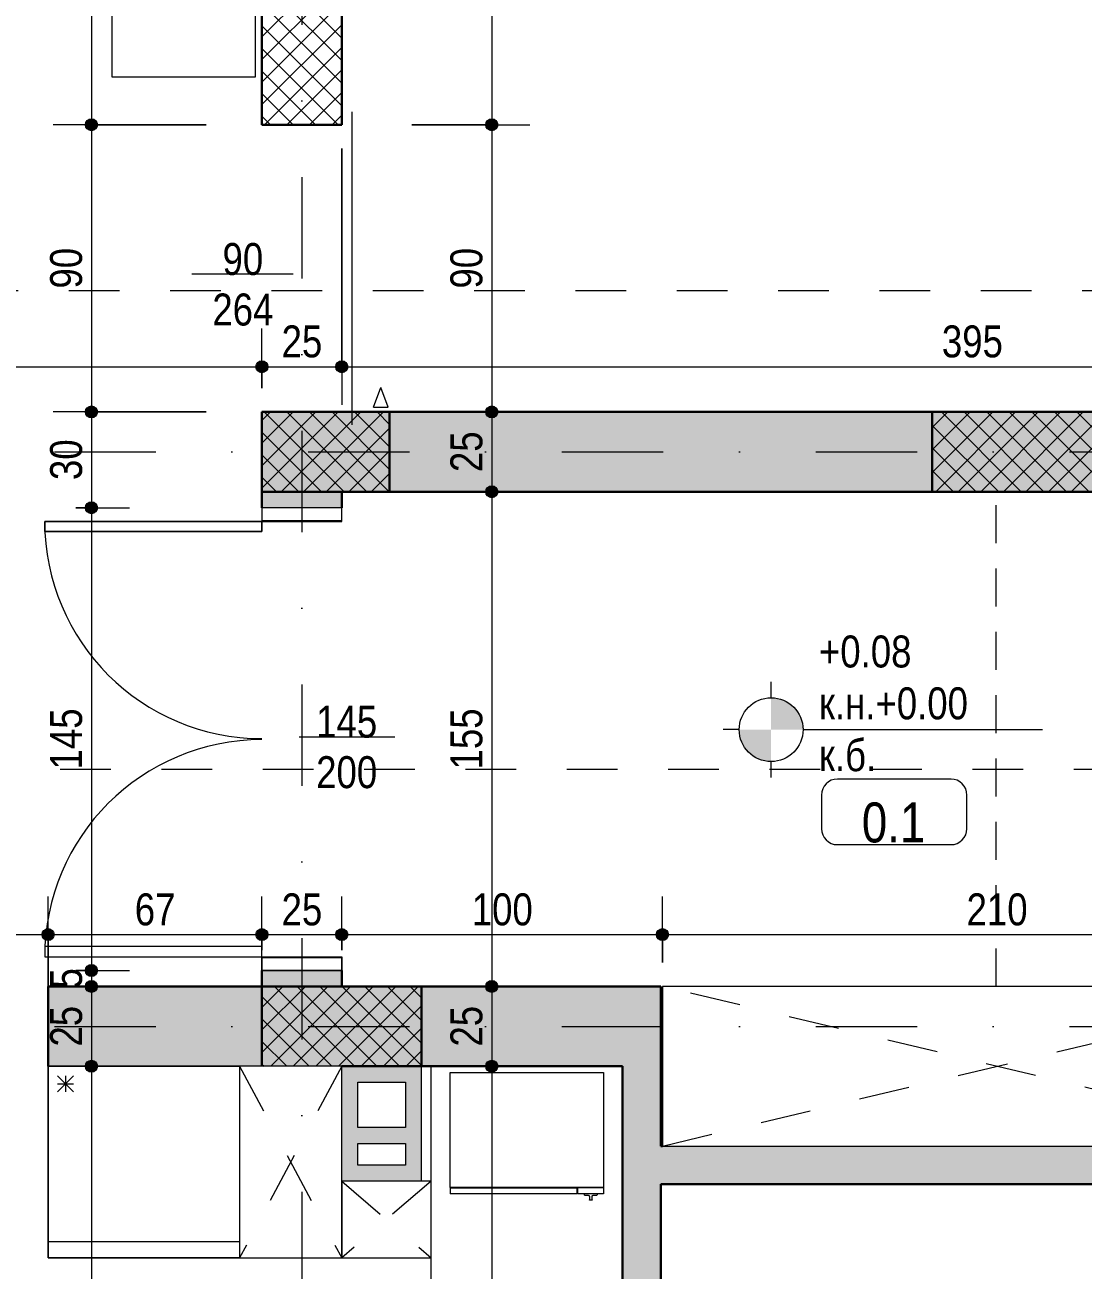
# Model space of a CAD drawing. Header units: centimetres. Extents: x -78 to 2022, y -1469 to 375.
# Drawn here: x 1264.9 to 1596.4, y -990.5 to -600.3 of the extents above; entities that cross this region are included whole.
import ezdxf

# ---------------------------------------------------------------- set-up
doc = ezdxf.new("R2010")
doc.units = ezdxf.units.CM
for name, pattern in [('Dash', [31.75, 15.875, -15.875]), ('Dash dot', [79.375, 31.75, -23.8125, 0, -23.8125]), ('Overhead', [19.84375, 11.90625, -7.9375])]:
    doc.linetypes.add(name, pattern=pattern)
for name, color, linetype, lineweight in [('A-ANNO-DIMS', 7, 'Continuous', 9), ('A-ANNO-DIMS-50', 7, 'Continuous', 9), ('A-ANNO-NOTE', 7, 'Continuous', 9), ('A-AREA-IDEN', 7, 'Continuous', 9), ('A-DOOR', 7, 'Continuous', 9), ('A-DOOR-FRAM', 7, 'Continuous', 15), ('A-DOOR-IDEN', 7, 'Continuous', 9), ('A-DOOR-OPNG', 7, 'Continuous', 15), ('A-FLOR-OVHD', 7, 'Overhead', 9), ('A-GENM', 7, 'Continuous', 9), ('A-WALL', 7, 'Continuous', 9), ('A-WALL-PATT', 7, 'Continuous', 9), ('E-ELEC-EQPM', 7, 'Continuous', 9), ('G-ANNO-DIMS', 7, 'Continuous', 9), ('G-ANNO-SYMB', 7, 'Continuous', 9), ('I-FURN', 7, 'Continuous', 9), ('I-FURN-HDLN', 7, 'Dash', 9), ('Q-SPCQ', 7, 'Continuous', 9), ('S-COLS', 7, 'Continuous', 9), ('S-GRID', 7, 'Continuous', 9)]:
    doc.layers.add(name, color=color, linetype=linetype, lineweight=lineweight)
doc.styles.add('Arial Narrow', font='ARIALN.TTF', dxfattribs={"height": 12.5})
doc.styles.add('Arial Narrow_1', font='ARIALN.TTF', dxfattribs={"height": 10})
doc.styles.add('Arial Narrow_3', font='ARIALN.TTF', dxfattribs={"height": 10})
doc.dimstyles.new('TEC_DIM', dxfattribs={"dimscale": 30.48, "dimtxt": 10.23431, "dimasz": 0.492126, "dimexe": 0.393701, "dimexo": 0.246063, "dimgap": 0, "dimtad": 1, "dimdec": 0, "dimzin": 0, "dimdsep": 46, "dimtxsty": 'Arial Narrow_3', "dimblk1": 'DOTSMALL', "dimblk2": 'DOTSMALL', "dimsah": 1, "dimcen": 0.09, "dimazin": 0, "dimtfac": 1, "dimtdec": 4, "dimtix": 1, "dimtmove": 0, "dimatfit": 3, "dimfxl": 1, "dimtvp": 1, "dimtolj": 1, "dimtzin": 0, "dimarcsym": 2})
doc.dimstyles.new('TEC_DIM_3', dxfattribs={"dimscale": 30.48, "dimtxt": 10.23431, "dimasz": 0.492126, "dimexe": 0.393701, "dimexo": 0.246063, "dimgap": 0, "dimtad": 1, "dimdec": 0, "dimzin": 0, "dimdsep": 46, "dimtxsty": 'Arial Narrow_3', "dimblk1": 'DOTSMALL', "dimblk2": 'DOTSMALL', "dimsah": 1, "dimcen": 0.09, "dimazin": 0, "dimtfac": 1, "dimtdec": 4, "dimtix": 1, "dimtmove": 0, "dimatfit": 3, "dimfxl": 1, "dimtvp": 1, "dimtolj": 1, "dimtzin": 0, "dimarcsym": 2})
pattern_1 = [(45, (-1006328.728, 860384.997), (-3.535533906, 3.535533906), []), (135, (-1006328.728, 860384.997), (-3.535533906, -3.535533906), [])]

# ---------------------------------------------------------------- blocks, each defined once
blk = doc.blocks.new('ГАРДЕРОБ - Гардероб-1872482-НИВО 0')
at = {"layer": 'I-FURN'}
for p, q in [((16, 60), (-16, 60)), ((-16, 60), (-16, 0)), ((16, 0), (16, 60)), ((-16, 0), (16, 0))]:
    blk.add_line(p, q, dxfattribs=at)
at = {"layer": 'I-FURN-HDLN'}
for p, q in [((16, 60), (-16, 0)), ((-16, 60), (16, 0))]:
    blk.add_line(p, q, dxfattribs=at)
blk = doc.blocks.new('TEC-DOOR-DBL - 145x200-2360308-НИВО 0')
at = {"layer": 'A-DOOR', "lineweight": 15}
for p, q in [((-65, 80.55), (-68.21, 80.55)), ((-65, 80.55), (-68.2, 80.55)), ((-68.2, 80.55), (-68.2, 12.5)), ((-68.2, 80.55), (-68.2, 12.5)), ((-65, 12.5), (-65, 80.55)), ((-65, 12.5), (-65, 80.55)), ((68.2, 80.55), (65, 80.55)), ((65, 80.55), (65, 12.5)), ((65, 12.5), (65, 80.55)), ((65, 80.55), (68.2, 80.55)), ((68.2, 12.5), (68.2, 80.55)), ((68.2, 80.55), (68.2, 12.5)), ((-68.2, 12.5), (-65, 12.5)), ((-68.2, 12.5), (-65, 12.5)), ((65, 12.5), (68.2, 12.5)), ((68.2, 12.5), (65, 12.5))]:
    blk.add_line(p, q, dxfattribs=at)
at = {"layer": 'A-DOOR'}
for centre, start, end in [((-68.21, 12.5), 360, 90), ((68.2, 12.5), 90, 180)]:
    blk.add_arc(centre, 68.05, start, end, dxfattribs=at)
at = {"layer": 'A-DOOR-FRAM'}
for p, q in [((-68.5, 12.5), (-72.5, 12.5)), ((-72.5, 12.5), (-72.5, -12.5)), ((-72.5, -12.5), (-72.5, 12.5)), ((-72.5, 12.5), (-68.2, 12.5)), ((-68.5, -12.5), (-68.5, 12.5)), ((-68.2, 12.5), (-68.2, -12.5)), ((68.2, 12.5), (68.2, -12.5)), ((72.5, 12.5), (68.2, 12.5)), ((72.5, 12.5), (68.5, 12.5)), ((68.5, 12.5), (68.5, -12.5)), ((72.5, -12.5), (72.5, 12.5)), ((72.5, -12.5), (72.5, 12.5)), ((-72.5, -12.5), (-68.5, -12.5)), ((-68.2, -12.5), (-72.5, -12.5)), ((68.2, -12.5), (72.5, -12.5)), ((68.5, -12.5), (72.5, -12.5))]:
    blk.add_line(p, q, dxfattribs=at)
blk = doc.blocks.new('ПЛОТ - КУХНЕНСКИ-1839111-НИВО 0')
at = {"layer": 'I-FURN'}
for p, q in [((97.5, 60), (97.5, 0)), ((-61.5, 0), (-97.5, 0)), ((97.5, 0), (-37.5, 0))]:
    blk.add_line(p, q, dxfattribs=at)
blk = doc.blocks.new('TU SF 1 - Schiebetüre Aufgesetzt - ML - 885 x 2135-2435080-НИВО 0')
at = {"layer": 'A-DOOR-OPNG'}
for p, q in [((-49, -15.76), (49, -15.76)), ((-43.5, -22.51), (-37.32, -24.76)), ((-43.5, -22.51), (-43.5, -27.01)), ((-43.5, -27.01), (-37.32, -24.76))]:
    blk.add_line(p, q, dxfattribs=at)
blk = doc.blocks.new('TEC_CHIMNEY-2P - TEC_CHIMNEY-2P-2377915-НИВО 0')
at = {"layer": 'A-GENM', "true_color": 0x808080}
h = blk.add_hatch(color=8, dxfattribs=at)
h.paths.add_polyline_path([(23.66, 36), (0, 36), (0, 0), (25, 0), (25, 36)])
h.paths.add_polyline_path([(5, 31), (20, 31), (20, 24.23), (5, 24.23)])
h.paths.add_polyline_path([(5, 19.23), (20, 19.23), (20, 5), (5, 5)])
at = {"layer": 'A-GENM'}
for p, q in [((0, 36), (0, 0)), ((5, 24.23), (5, 31)), ((5, 31), (20, 31)), ((20, 31), (20, 24.23)), ((20, 24.23), (5, 24.23)), ((5, 19.23), (20, 19.23)), ((5, 5), (5, 19.23)), ((20, 19.23), (20, 5)), ((20, 5), (5, 5)), ((0, 0), (25, 0))]:
    blk.add_line(p, q, dxfattribs=at)
blk = doc.blocks.new('M_Refrigerator1 - 600mm LH-1819147-НИВО 0')
at = {"layer": 'Q-SPCQ'}
for p, q in [((30, -10), (-30, -10)), ((-30, -10), (-30, -70)), ((-30, -70), (-30, -10)), ((-30, -10), (30, -10)), ((-27.07, -17.97), (-22.07, -12.97)), ((-27.07, -12.97), (-22.07, -17.97)), ((-27.07, -15.47), (-22.07, -15.47)), ((-24.57, -12.97), (-24.57, -17.97)), ((-30, -64.92), (30, -64.92)), ((-30, -70), (30, -70)), ((30, -70), (-30, -70))]:
    blk.add_line(p, q, dxfattribs=at)
blk = doc.blocks.new('ГАРДЕРОБ - Гардероб-1872422-НИВО 0')
at = {"layer": 'I-FURN'}
for p, q in [((14, 24), (-14, 24)), ((-14, 24), (-14, 0)), ((14, 0), (14, 24)), ((-14, 0), (14, 0))]:
    blk.add_line(p, q, dxfattribs=at)
at = {"layer": 'I-FURN-HDLN'}
for p, q in [((14, 24), (-14, 0)), ((-14, 24), (14, 0))]:
    blk.add_line(p, q, dxfattribs=at)
blk = doc.blocks.new('ГАРДЕРОБ - Гардероб 2-2308772-НИВО 0')
at = {"layer": 'I-FURN'}
for p, q in [((104.77, 50), (-104.77, 50)), ((-104.77, 50), (-104.77, 0)), ((104.77, 0), (104.77, 50)), ((-104.77, 0), (104.77, 0))]:
    blk.add_line(p, q, dxfattribs=at)
at = {"layer": 'I-FURN-HDLN'}
for p, q in [((104.77, 50), (-104.77, 0)), ((-104.77, 50), (104.77, 0))]:
    blk.add_line(p, q, dxfattribs=at)
blk = doc.blocks.new('ШКАФ - ШКАФ-2262984-НИВО 0')
at = {"layer": 'I-FURN'}
for p, q in [((125, 0), (-125, 0)), ((-125, 0), (-125, -45)), ((125, -45), (125, 0)), ((-125, -45), (125, -45))]:
    blk.add_line(p, q, dxfattribs=at)
blk = doc.blocks.new('Mikrowelle 01 - 480 x 380 x 280-2333042-НИВО 0')
at = {"layer": 'E-ELEC-EQPM'}
for p, q in [((-24, 0), (24, 0)), ((-24, -36), (-24, 0)), ((24, 0), (24, -36)), ((24, -36), (-24, -36)), ((-24, -36.1), (15.7, -36.1)), ((-24, -36.1), (-24, -38)), ((15.7, -38), (-24, -38)), ((15.7, -38), (15.7, -36.1)), ((16, -36), (24, -36)), ((16, -38), (16, -36)), ((24, -38), (16, -38)), ((18.09, -38.4), (18.04, -38.4)), ((18.04, -38.4), (19.1, -38.4)), ((20.9, -38.4), (21.96, -38.4)), ((21.96, -38.4), (21.91, -38.4)), ((24, -36), (24, -38))]:
    blk.add_line(p, q, dxfattribs=at)
at = {"layer": 'E-ELEC-EQPM', "flags": 128}
for points in [[(18.04, -38.4), (18.03, -38.32), (18.01, -38.24), (18.01, -38.16), (18, -38.08), (18, -38)], [(22, -38), (22, -38.08), (21.99, -38.16), (21.99, -38.24), (21.97, -38.32), (21.96, -38.4), (21.96, -38.4)], [(20, -40), (19.92, -40), (19.84, -39.99), (19.76, -39.99), (19.68, -39.97), (19.6, -39.96), (19.6, -39.96)], [(20.4, -39.96), (20.32, -39.97), (20.24, -39.99), (20.16, -39.99), (20.08, -40), (20, -40), (20, -40)]]:
    blk.add_lwpolyline(points, dxfattribs=at)
at = {"layer": 'E-ELEC-EQPM'}
for points in [[(19.1, -38.4), (19.15, -38.4), (19.22, -38.41), (19.3, -38.44), (19.35, -38.47), (19.42, -38.51), (19.5, -38.59), (19.56, -38.69), (19.59, -38.79), (19.6, -38.87), (19.6, -38.9)], [(20.4, -38.9), (20.4, -38.85), (20.41, -38.78), (20.44, -38.7), (20.47, -38.65), (20.51, -38.58), (20.59, -38.5), (20.69, -38.44), (20.79, -38.41), (20.87, -38.4), (20.9, -38.4)]]:
    blk.add_open_spline(points, degree=3, knots=[-1, -1, -1, -1, -0.785714, -0.732143, -0.678571, -0.571429, -0.428571, -0.285714, -0.142857, 0, 0, 0, 0], dxfattribs=at)
for points in [[(19.6, -38.9), (19.6, -39.06), (19.6, -39.35), (19.6, -39.69), (19.6, -39.91), (19.6, -39.96), (19.6, -39.96)], [(20.4, -39.96), (20.4, -39.96), (20.4, -39.91), (20.4, -39.69), (20.4, -39.35), (20.4, -39.06), (20.4, -38.9)], [(19.6, -39.96), (19.6, -39.96), (19.6, -39.94), (19.6, -39.89)], [(20.4, -39.89), (20.4, -39.94), (20.4, -39.96), (20.4, -39.96)]]:
    blk.add_open_spline(points, degree=3, dxfattribs=at)
blk = doc.blocks.new('TEC_ROOM_TAG - TEC_ROOM_TAG-32046-НИВО 0')
at = {"layer": 'A-AREA-IDEN'}
for p, q in [((0.3718, 0.1968), (-0.3391, 0.1968)), ((-0.4391, 0.0968), (-0.4391, -0.1143)), ((0.4718, -0.1143), (0.4718, 0.0968)), ((-0.3391, -0.2143), (0.3718, -0.2143))]:
    blk.add_line(p, q, dxfattribs=at)
for centre, start, end in [((-0.3391, 0.0968), 90, 180), ((0.3718, 0.0968), 360, 90), ((-0.3391, -0.1143), 180, 270), ((0.3718, -0.1143), 270, 360)]:
    blk.add_arc(centre, 0.1, start, end, dxfattribs=at)
blk = doc.blocks.new('TEC_DOOR_TAG - TEC_DOOR_TAG-22318-НИВО 0')
at = {"layer": 'A-DOOR-IDEN'}
blk.add_line((-0.0145, -0.0167), (-0.0145, 0.5833), dxfattribs=at)
blk = doc.blocks.new('Family1 - Family1-2435591-НИВО 0')
at = {"layer": 'A-ANNO-NOTE'}
blk.add_line((-0.3054, 0), (0.3294, 0), dxfattribs=at)
blk = doc.blocks.new('Spot Elevations - PLAN - PROJECT-149572-НИВО 0')
at = {"layer": 'A-ANNO-NOTE'}
h = blk.add_hatch(color=256, dxfattribs=at)
edge = h.paths.add_edge_path()
edge.add_line((0, 0), (0, 0.2))
edge.add_arc((0, 0), 0.2, 0, 90, ccw=False)
edge.add_line((0.2, 0), (0, 0))
h = blk.add_hatch(color=256, dxfattribs=at)
edge = h.paths.add_edge_path()
edge.add_line((0, 0), (0, -0.2))
edge.add_arc((0, 0), 0.2, 180, 270, ccw=False)
edge.add_line((-0.2, 0), (0, 0))
for p, q in [((0, 0.2), (0, 0.3)), ((-0.2, 0), (-0.3, 0)), ((0.2, 0), (1.7, 0)), ((0, -0.3), (0, -0.2))]:
    blk.add_line(p, q, dxfattribs=at)
blk.add_circle((0, 0), 0.2, dxfattribs=at)
blk = doc.blocks.new('DIMBLOCK34-НИВО 0')
at = {"layer": 'A-ANNO-DIMS-50'}
h = blk.add_hatch(color=256, dxfattribs=at)
edge = h.paths.add_edge_path()
edge.add_arc((204.14, -1378.77), 1.88, 0, 360)
h = blk.add_hatch(color=256, dxfattribs=at)
edge = h.paths.add_edge_path()
edge.add_arc((1799.14, -1378.77), 1.88, 0, 360)
for p, q in [((1799.14, -769.09), (1799.14, -1390.77)), ((1799.14, -1378.77), (1799.14, -769.09)), ((204.14, -1264.09), (204.14, -1390.77)), ((204.14, -1378.77), (204.14, -1264.09)), ((204.14, -1378.77), (1799.14, -1378.77))]:
    blk.add_line(p, q, dxfattribs=at)
for centre in [(204.14, -1378.77), (1799.14, -1378.77)]:
    blk.add_circle(centre, 1.88, dxfattribs=at)
at = {"layer": 'A-ANNO-DIMS-50', "color": 0, "insert": (988.97, -1365.85), "char_height": 10, "width": 30.4105, "attachment_point": 1, "line_spacing_factor": 0.974696, "style": 'Arial Narrow_3'}
blk.add_mtext('1595', dxfattribs=at)
blk = doc.blocks.new('_DotSmall')
at = {"color": 0, "linetype": 'ByBlock', "const_width": 0.5}
blk.add_lwpolyline([(-0.0625, 0, 1), (0.0625, 0, 1)], format="xyb", close=True, dxfattribs=at)
blk = doc.blocks.new('DIMBLOCK175-НИВО 0')
at = {"layer": 'A-ANNO-DIMS-50'}
h = blk.add_hatch(color=256, dxfattribs=at)
edge = h.paths.add_edge_path()
edge.add_arc((1411.11, -351.59), 1.88, 0, 360)
h = blk.add_hatch(color=256, dxfattribs=at)
edge = h.paths.add_edge_path()
edge.add_arc((1411.11, -631.59), 1.88, 0, 360)
for p, q in [((1386.14, -351.59), (1423.11, -351.59)), ((1411.11, -351.59), (1386.14, -351.59)), ((1411.11, -351.59), (1411.11, -631.59)), ((1386.14, -631.59), (1423.11, -631.59)), ((1411.11, -631.59), (1386.14, -631.59))]:
    blk.add_line(p, q, dxfattribs=at)
for centre in [(1411.11, -351.59), (1411.11, -631.59)]:
    blk.add_circle(centre, 1.88, dxfattribs=at)
at = {"layer": 'A-ANNO-DIMS-50', "color": 0, "insert": (1398.18, -501.09), "char_height": 10, "width": 22.8079, "attachment_point": 1, "rotation": 90, "line_spacing_factor": 0.974696, "style": 'Arial Narrow_3'}
blk.add_mtext('280', dxfattribs=at)
blk = doc.blocks.new('DIMBLOCK176-НИВО 0')
at = {"layer": 'A-ANNO-DIMS-50'}
h = blk.add_hatch(color=256, dxfattribs=at)
edge = h.paths.add_edge_path()
edge.add_arc((1411.11, -631.59), 1.88, 0, 360)
h = blk.add_hatch(color=256, dxfattribs=at)
edge = h.paths.add_edge_path()
edge.add_arc((1411.11, -721.59), 1.88, 0, 360)
for p, q in [((1386.14, -631.59), (1423.11, -631.59)), ((1411.11, -631.59), (1386.14, -631.59)), ((1411.11, -631.59), (1411.11, -721.59)), ((1406.26, -721.59), (1423.11, -721.59)), ((1411.11, -721.59), (1406.26, -721.59))]:
    blk.add_line(p, q, dxfattribs=at)
for centre in [(1411.11, -631.59), (1411.11, -721.59)]:
    blk.add_circle(centre, 1.88, dxfattribs=at)
at = {"layer": 'A-ANNO-DIMS-50', "color": 0, "insert": (1398.18, -682.92), "char_height": 10, "width": 15.2053, "attachment_point": 1, "rotation": 90, "line_spacing_factor": 0.974696, "style": 'Arial Narrow_3'}
blk.add_mtext('90', dxfattribs=at)
blk = doc.blocks.new('DIMBLOCK177-НИВО 0')
at = {"layer": 'A-ANNO-DIMS-50'}
h = blk.add_hatch(color=256, dxfattribs=at)
edge = h.paths.add_edge_path()
edge.add_arc((1411.11, -721.59), 1.88, 0, 360)
h = blk.add_hatch(color=256, dxfattribs=at)
edge = h.paths.add_edge_path()
edge.add_arc((1411.11, -746.59), 1.88, 0, 360)
for p, q in [((1406.26, -721.59), (1423.11, -721.59)), ((1411.11, -721.59), (1406.26, -721.59)), ((1411.11, -721.59), (1411.11, -746.59)), ((1406.26, -746.59), (1423.11, -746.59)), ((1411.11, -746.59), (1406.26, -746.59))]:
    blk.add_line(p, q, dxfattribs=at)
for centre in [(1411.11, -721.59), (1411.11, -746.59)]:
    blk.add_circle(centre, 1.88, dxfattribs=at)
at = {"layer": 'A-ANNO-DIMS-50', "color": 0, "insert": (1398.18, -740.42), "char_height": 10, "width": 15.2053, "attachment_point": 1, "rotation": 90, "line_spacing_factor": 0.974696, "style": 'Arial Narrow_3'}
blk.add_mtext('25', dxfattribs=at)
blk = doc.blocks.new('DIMBLOCK178-НИВО 0')
at = {"layer": 'A-ANNO-DIMS-50'}
h = blk.add_hatch(color=256, dxfattribs=at)
edge = h.paths.add_edge_path()
edge.add_arc((1411.11, -746.59), 1.88, 0, 360)
h = blk.add_hatch(color=256, dxfattribs=at)
edge = h.paths.add_edge_path()
edge.add_arc((1411.11, -901.59), 1.88, 0, 360)
for p, q in [((1406.26, -746.59), (1423.11, -746.59)), ((1411.11, -746.59), (1406.26, -746.59)), ((1411.11, -746.59), (1411.11, -901.59)), ((1406.26, -901.59), (1423.11, -901.59)), ((1411.11, -901.59), (1406.26, -901.59))]:
    blk.add_line(p, q, dxfattribs=at)
for centre in [(1411.11, -746.59), (1411.11, -901.59)]:
    blk.add_circle(centre, 1.88, dxfattribs=at)
at = {"layer": 'A-ANNO-DIMS-50', "color": 0, "insert": (1398.18, -833.59), "char_height": 10, "width": 22.8079, "attachment_point": 1, "rotation": 90, "line_spacing_factor": 0.974696, "style": 'Arial Narrow_3'}
blk.add_mtext('155', dxfattribs=at)
blk = doc.blocks.new('DIMBLOCK179-НИВО 0')
at = {"layer": 'A-ANNO-DIMS-50'}
h = blk.add_hatch(color=256, dxfattribs=at)
edge = h.paths.add_edge_path()
edge.add_arc((1411.11, -901.59), 1.88, 0, 360)
h = blk.add_hatch(color=256, dxfattribs=at)
edge = h.paths.add_edge_path()
edge.add_arc((1411.11, -926.59), 1.88, 0, 360)
for p, q in [((1406.26, -901.59), (1423.11, -901.59)), ((1411.11, -901.59), (1406.26, -901.59)), ((1411.11, -901.59), (1411.11, -926.59)), ((1406.26, -926.59), (1423.11, -926.59)), ((1411.11, -926.59), (1406.26, -926.59))]:
    blk.add_line(p, q, dxfattribs=at)
for centre in [(1411.11, -901.59), (1411.11, -926.59)]:
    blk.add_circle(centre, 1.88, dxfattribs=at)
at = {"layer": 'A-ANNO-DIMS-50', "color": 0, "insert": (1398.18, -920.42), "char_height": 10, "width": 15.2053, "attachment_point": 1, "rotation": 90, "line_spacing_factor": 0.974696, "style": 'Arial Narrow_3'}
blk.add_mtext('25', dxfattribs=at)
blk = doc.blocks.new('DIMBLOCK180-НИВО 0')
at = {"layer": 'A-ANNO-DIMS-50'}
h = blk.add_hatch(color=256, dxfattribs=at)
edge = h.paths.add_edge_path()
edge.add_arc((1411.11, -926.59), 1.88, 0, 360)
h = blk.add_hatch(color=256, dxfattribs=at)
edge = h.paths.add_edge_path()
edge.add_arc((1411.11, -1181.59), 1.88, 0, 360)
for p, q in [((1406.26, -926.59), (1423.11, -926.59)), ((1411.11, -926.59), (1406.26, -926.59)), ((1411.11, -926.59), (1411.11, -1181.59)), ((1406.26, -1181.59), (1423.11, -1181.59)), ((1411.11, -1181.59), (1406.26, -1181.59))]:
    blk.add_line(p, q, dxfattribs=at)
for centre in [(1411.11, -926.59), (1411.11, -1181.59)]:
    blk.add_circle(centre, 1.88, dxfattribs=at)
at = {"layer": 'A-ANNO-DIMS-50', "color": 0, "insert": (1398.18, -1063.59), "char_height": 10, "width": 22.8079, "attachment_point": 1, "rotation": 90, "line_spacing_factor": 0.974696, "style": 'Arial Narrow_3'}
blk.add_mtext('255', dxfattribs=at)
blk = doc.blocks.new('DIMBLOCK205-НИВО 0')
at = {"layer": 'A-ANNO-DIMS-50'}
h = blk.add_hatch(color=256, dxfattribs=at)
edge = h.paths.add_edge_path()
edge.add_arc((1285.71, -351.59), 1.88, 0, 360)
h = blk.add_hatch(color=256, dxfattribs=at)
edge = h.paths.add_edge_path()
edge.add_arc((1285.71, -631.59), 1.88, 0, 360)
for p, q in [((1321.64, -351.59), (1273.71, -351.59)), ((1285.71, -351.59), (1285.71, -631.59)), ((1285.71, -351.59), (1321.64, -351.59)), ((1321.64, -631.59), (1273.71, -631.59)), ((1285.71, -631.59), (1321.64, -631.59))]:
    blk.add_line(p, q, dxfattribs=at)
for centre in [(1285.71, -351.59), (1285.71, -631.59)]:
    blk.add_circle(centre, 1.88, dxfattribs=at)
at = {"layer": 'A-ANNO-DIMS-50', "color": 0, "insert": (1272.79, -501.09), "char_height": 10, "width": 22.8079, "attachment_point": 1, "rotation": 90, "line_spacing_factor": 0.974696, "style": 'Arial Narrow_3'}
blk.add_mtext('280', dxfattribs=at)
blk = doc.blocks.new('DIMBLOCK206-НИВО 0')
at = {"layer": 'A-ANNO-DIMS-50'}
h = blk.add_hatch(color=256, dxfattribs=at)
edge = h.paths.add_edge_path()
edge.add_arc((1285.71, -631.59), 1.88, 0, 360)
h = blk.add_hatch(color=256, dxfattribs=at)
edge = h.paths.add_edge_path()
edge.add_arc((1285.71, -721.59), 1.88, 0, 360)
for p, q in [((1321.64, -631.59), (1273.71, -631.59)), ((1285.71, -631.59), (1285.71, -721.59)), ((1285.71, -631.59), (1321.64, -631.59)), ((1321.64, -721.59), (1273.71, -721.59)), ((1285.71, -721.59), (1321.64, -721.59))]:
    blk.add_line(p, q, dxfattribs=at)
for centre in [(1285.71, -631.59), (1285.71, -721.59)]:
    blk.add_circle(centre, 1.88, dxfattribs=at)
at = {"layer": 'A-ANNO-DIMS-50', "color": 0, "insert": (1272.79, -682.92), "char_height": 10, "width": 15.2053, "attachment_point": 1, "rotation": 90, "line_spacing_factor": 0.974696, "style": 'Arial Narrow_3'}
blk.add_mtext('90', dxfattribs=at)
blk = doc.blocks.new('DIMBLOCK207-НИВО 0')
at = {"layer": 'A-ANNO-DIMS-50'}
h = blk.add_hatch(color=256, dxfattribs=at)
edge = h.paths.add_edge_path()
edge.add_arc((1285.71, -721.59), 1.88, 0, 360)
h = blk.add_hatch(color=256, dxfattribs=at)
edge = h.paths.add_edge_path()
edge.add_arc((1285.71, -751.59), 1.88, 0, 360)
for p, q in [((1321.64, -721.59), (1273.71, -721.59)), ((1285.71, -721.59), (1285.71, -751.59)), ((1285.71, -721.59), (1321.64, -721.59)), ((1280.87, -751.59), (1297.71, -751.59)), ((1285.71, -751.59), (1280.87, -751.59))]:
    blk.add_line(p, q, dxfattribs=at)
for centre in [(1285.71, -721.59), (1285.71, -751.59)]:
    blk.add_circle(centre, 1.88, dxfattribs=at)
at = {"layer": 'A-ANNO-DIMS-50', "color": 0, "insert": (1272.79, -742.92), "char_height": 10, "width": 15.2053, "attachment_point": 1, "rotation": 90, "line_spacing_factor": 0.974696, "style": 'Arial Narrow_3'}
blk.add_mtext('30', dxfattribs=at)
blk = doc.blocks.new('DIMBLOCK208-НИВО 0')
at = {"layer": 'A-ANNO-DIMS-50'}
h = blk.add_hatch(color=256, dxfattribs=at)
edge = h.paths.add_edge_path()
edge.add_arc((1285.71, -751.59), 1.88, 0, 360)
h = blk.add_hatch(color=256, dxfattribs=at)
edge = h.paths.add_edge_path()
edge.add_arc((1285.71, -896.59), 1.88, 0, 360)
for p, q in [((1280.87, -751.59), (1297.71, -751.59)), ((1285.71, -751.59), (1280.87, -751.59)), ((1285.71, -751.59), (1285.71, -896.59)), ((1280.87, -896.59), (1297.71, -896.59)), ((1285.71, -896.59), (1280.87, -896.59))]:
    blk.add_line(p, q, dxfattribs=at)
for centre in [(1285.71, -751.59), (1285.71, -896.59)]:
    blk.add_circle(centre, 1.88, dxfattribs=at)
at = {"layer": 'A-ANNO-DIMS-50', "color": 0, "insert": (1272.79, -833.59), "char_height": 10, "width": 22.8079, "attachment_point": 1, "rotation": 90, "line_spacing_factor": 0.974696, "style": 'Arial Narrow_3'}
blk.add_mtext('145', dxfattribs=at)
blk = doc.blocks.new('DIMBLOCK209-НИВО 0')
at = {"layer": 'A-ANNO-DIMS-50'}
h = blk.add_hatch(color=256, dxfattribs=at)
edge = h.paths.add_edge_path()
edge.add_arc((1285.71, -896.59), 1.88, 0, 360)
h = blk.add_hatch(color=256, dxfattribs=at)
edge = h.paths.add_edge_path()
edge.add_arc((1285.71, -901.59), 1.88, 0, 360)
for p, q in [((1280.87, -896.59), (1297.71, -896.59)), ((1285.71, -896.59), (1280.87, -896.59)), ((1285.71, -896.59), (1285.71, -901.59)), ((1280.87, -901.59), (1297.71, -901.59)), ((1285.71, -901.59), (1280.87, -901.59))]:
    blk.add_line(p, q, dxfattribs=at)
for centre in [(1285.71, -896.59), (1285.71, -901.59)]:
    blk.add_circle(centre, 1.88, dxfattribs=at)
at = {"layer": 'A-ANNO-DIMS-50', "color": 0, "insert": (1272.79, -902.25), "char_height": 10, "width": 7.6026, "attachment_point": 1, "rotation": 90, "line_spacing_factor": 0.974696, "style": 'Arial Narrow_3'}
blk.add_mtext('\\fArial Narrow|b0|i0|c204|p34|;5', dxfattribs=at)
blk = doc.blocks.new('DIMBLOCK210-НИВО 0')
at = {"layer": 'A-ANNO-DIMS-50'}
h = blk.add_hatch(color=256, dxfattribs=at)
edge = h.paths.add_edge_path()
edge.add_arc((1285.71, -901.59), 1.88, 0, 360)
h = blk.add_hatch(color=256, dxfattribs=at)
edge = h.paths.add_edge_path()
edge.add_arc((1285.71, -926.59), 1.88, 0, 360)
for p, q in [((1280.87, -901.59), (1297.71, -901.59)), ((1285.71, -901.59), (1280.87, -901.59)), ((1285.71, -901.59), (1285.71, -926.59)), ((1280.87, -926.59), (1297.71, -926.59)), ((1285.71, -926.59), (1280.87, -926.59))]:
    blk.add_line(p, q, dxfattribs=at)
for centre in [(1285.71, -901.59), (1285.71, -926.59)]:
    blk.add_circle(centre, 1.88, dxfattribs=at)
at = {"layer": 'A-ANNO-DIMS-50', "color": 0, "insert": (1272.79, -920.42), "char_height": 10, "width": 15.2053, "attachment_point": 1, "rotation": 90, "line_spacing_factor": 0.974696, "style": 'Arial Narrow_3'}
blk.add_mtext('25', dxfattribs=at)
blk = doc.blocks.new('DIMBLOCK211-НИВО 0')
at = {"layer": 'A-ANNO-DIMS-50'}
h = blk.add_hatch(color=256, dxfattribs=at)
edge = h.paths.add_edge_path()
edge.add_arc((1285.71, -926.59), 1.88, 0, 360)
h = blk.add_hatch(color=256, dxfattribs=at)
edge = h.paths.add_edge_path()
edge.add_arc((1285.71, -1181.59), 1.88, 0, 360)
for p, q in [((1280.87, -926.59), (1297.71, -926.59)), ((1285.71, -926.59), (1280.87, -926.59)), ((1285.71, -926.59), (1285.71, -1181.59)), ((1280.87, -1181.59), (1297.71, -1181.59)), ((1285.71, -1181.59), (1280.87, -1181.59))]:
    blk.add_line(p, q, dxfattribs=at)
for centre in [(1285.71, -926.59), (1285.71, -1181.59)]:
    blk.add_circle(centre, 1.88, dxfattribs=at)
at = {"layer": 'A-ANNO-DIMS-50', "color": 0, "insert": (1272.79, -1063.59), "char_height": 10, "width": 22.8079, "attachment_point": 1, "rotation": 90, "line_spacing_factor": 0.974696, "style": 'Arial Narrow_3'}
blk.add_mtext('255', dxfattribs=at)
blk = doc.blocks.new('DIMBLOCK242-НИВО 0')
at = {"layer": 'A-ANNO-DIMS-50'}
h = blk.add_hatch(color=256, dxfattribs=at)
edge = h.paths.add_edge_path()
edge.add_arc((944.14, -885.36), 1.88, 0, 360)
h = blk.add_hatch(color=256, dxfattribs=at)
edge = h.paths.add_edge_path()
edge.add_arc((1272.14, -885.36), 1.88, 0, 360)
for p, q in [((944.14, -894.09), (944.14, -873.36)), ((1272.14, -909.09), (1272.14, -873.36)), ((944.14, -885.36), (1272.14, -885.36)), ((944.14, -885.36), (944.14, -894.09)), ((1272.14, -885.36), (1272.14, -909.09))]:
    blk.add_line(p, q, dxfattribs=at)
for centre in [(944.14, -885.36), (1272.14, -885.36)]:
    blk.add_circle(centre, 1.88, dxfattribs=at)
at = {"layer": 'A-ANNO-DIMS-50', "color": 0, "insert": (1098.64, -872.44), "char_height": 10, "width": 22.8079, "attachment_point": 1, "line_spacing_factor": 0.974696, "style": 'Arial Narrow_3'}
blk.add_mtext('328', dxfattribs=at)
blk = doc.blocks.new('DIMBLOCK243-НИВО 0')
at = {"layer": 'A-ANNO-DIMS-50'}
h = blk.add_hatch(color=256, dxfattribs=at)
edge = h.paths.add_edge_path()
edge.add_arc((1272.14, -885.36), 1.88, 0, 360)
h = blk.add_hatch(color=256, dxfattribs=at)
edge = h.paths.add_edge_path()
edge.add_arc((1339.14, -885.36), 1.88, 0, 360)
for p, q in [((1272.14, -909.09), (1272.14, -873.36)), ((1339.14, -890.21), (1339.14, -873.36)), ((1272.14, -885.36), (1339.14, -885.36)), ((1272.14, -885.36), (1272.14, -909.09)), ((1339.14, -885.36), (1339.14, -890.21))]:
    blk.add_line(p, q, dxfattribs=at)
for centre in [(1272.14, -885.36), (1339.14, -885.36)]:
    blk.add_circle(centre, 1.88, dxfattribs=at)
at = {"layer": 'A-ANNO-DIMS-50', "color": 0, "insert": (1299.31, -872.44), "char_height": 10, "width": 15.2053, "attachment_point": 1, "line_spacing_factor": 0.974696, "style": 'Arial Narrow_3'}
blk.add_mtext('67', dxfattribs=at)
blk = doc.blocks.new('DIMBLOCK244-НИВО 0')
at = {"layer": 'A-ANNO-DIMS-50'}
h = blk.add_hatch(color=256, dxfattribs=at)
edge = h.paths.add_edge_path()
edge.add_arc((1339.14, -885.36), 1.88, 0, 360)
h = blk.add_hatch(color=256, dxfattribs=at)
edge = h.paths.add_edge_path()
edge.add_arc((1364.14, -885.36), 1.88, 0, 360)
for p, q in [((1339.14, -890.21), (1339.14, -873.36)), ((1364.14, -890.21), (1364.14, -873.36)), ((1339.14, -885.36), (1364.14, -885.36)), ((1339.14, -885.36), (1339.14, -890.21)), ((1364.14, -885.36), (1364.14, -890.21))]:
    blk.add_line(p, q, dxfattribs=at)
for centre in [(1339.14, -885.36), (1364.14, -885.36)]:
    blk.add_circle(centre, 1.88, dxfattribs=at)
at = {"layer": 'A-ANNO-DIMS-50', "color": 0, "insert": (1345.31, -872.44), "char_height": 10, "width": 15.2053, "attachment_point": 1, "line_spacing_factor": 0.974696, "style": 'Arial Narrow_3'}
blk.add_mtext('25', dxfattribs=at)
blk = doc.blocks.new('DIMBLOCK245-НИВО 0')
at = {"layer": 'A-ANNO-DIMS-50'}
h = blk.add_hatch(color=256, dxfattribs=at)
edge = h.paths.add_edge_path()
edge.add_arc((1364.14, -885.36), 1.88, 0, 360)
h = blk.add_hatch(color=256, dxfattribs=at)
edge = h.paths.add_edge_path()
edge.add_arc((1464.6, -885.36), 1.88, 0, 360)
for p, q in [((1364.14, -890.21), (1364.14, -873.36)), ((1464.6, -894.09), (1464.6, -873.36)), ((1364.14, -885.36), (1464.6, -885.36)), ((1364.14, -885.36), (1364.14, -890.21)), ((1464.6, -885.36), (1464.6, -894.09))]:
    blk.add_line(p, q, dxfattribs=at)
for centre in [(1364.14, -885.36), (1464.6, -885.36)]:
    blk.add_circle(centre, 1.88, dxfattribs=at)
at = {"layer": 'A-ANNO-DIMS-50', "color": 0, "insert": (1404.87, -872.44), "char_height": 10, "width": 22.8079, "attachment_point": 1, "line_spacing_factor": 0.974696, "style": 'Arial Narrow_3'}
blk.add_mtext('100', dxfattribs=at)
blk = doc.blocks.new('DIMBLOCK246-НИВО 0')
at = {"layer": 'A-ANNO-DIMS-50'}
h = blk.add_hatch(color=256, dxfattribs=at)
edge = h.paths.add_edge_path()
edge.add_arc((1464.6, -885.36), 1.88, 0, 360)
h = blk.add_hatch(color=256, dxfattribs=at)
edge = h.paths.add_edge_path()
edge.add_arc((1674.14, -885.36), 1.88, 0, 360)
for p, q in [((1464.6, -894.09), (1464.6, -873.36)), ((1674.14, -894.09), (1674.14, -873.36)), ((1464.6, -885.36), (1674.14, -885.36)), ((1464.6, -885.36), (1464.6, -894.09)), ((1674.14, -885.36), (1674.14, -894.09))]:
    blk.add_line(p, q, dxfattribs=at)
for centre in [(1464.6, -885.36), (1674.14, -885.36)]:
    blk.add_circle(centre, 1.88, dxfattribs=at)
at = {"layer": 'A-ANNO-DIMS-50', "color": 0, "insert": (1559.87, -872.44), "char_height": 10, "width": 22.8079, "attachment_point": 1, "line_spacing_factor": 0.974696, "style": 'Arial Narrow_3'}
blk.add_mtext('210', dxfattribs=at)
blk = doc.blocks.new('DIMBLOCK267-НИВО 0')
at = {"layer": 'A-ANNO-DIMS-50'}
h = blk.add_hatch(color=256, dxfattribs=at)
edge = h.paths.add_edge_path()
edge.add_arc((969.14, -707.4), 1.88, 0, 360)
h = blk.add_hatch(color=256, dxfattribs=at)
edge = h.paths.add_edge_path()
edge.add_arc((1339.14, -707.4), 1.88, 0, 360)
for p, q in [((969.14, -714.09), (969.14, -695.4)), ((1339.14, -714.09), (1339.14, -695.4)), ((969.14, -707.4), (1339.14, -707.4)), ((969.14, -707.4), (969.14, -714.09)), ((1339.14, -707.4), (1339.14, -714.09))]:
    blk.add_line(p, q, dxfattribs=at)
for centre in [(969.14, -707.4), (1339.14, -707.4)]:
    blk.add_circle(centre, 1.88, dxfattribs=at)
at = {"layer": 'A-ANNO-DIMS-50', "color": 0, "insert": (1144.64, -694.48), "char_height": 10, "width": 22.8079, "attachment_point": 1, "line_spacing_factor": 0.974696, "style": 'Arial Narrow_3'}
blk.add_mtext('370', dxfattribs=at)
blk = doc.blocks.new('DIMBLOCK268-НИВО 0')
at = {"layer": 'A-ANNO-DIMS-50'}
h = blk.add_hatch(color=256, dxfattribs=at)
edge = h.paths.add_edge_path()
edge.add_arc((1339.14, -707.4), 1.88, 0, 360)
h = blk.add_hatch(color=256, dxfattribs=at)
edge = h.paths.add_edge_path()
edge.add_arc((1364.14, -707.4), 1.88, 0, 360)
for p, q in [((1364.14, -639.09), (1364.14, -719.4)), ((1364.14, -707.4), (1364.14, -639.09)), ((1339.14, -714.09), (1339.14, -695.4)), ((1339.14, -707.4), (1364.14, -707.4)), ((1339.14, -707.4), (1339.14, -714.09))]:
    blk.add_line(p, q, dxfattribs=at)
for centre in [(1339.14, -707.4), (1364.14, -707.4)]:
    blk.add_circle(centre, 1.88, dxfattribs=at)
at = {"layer": 'A-ANNO-DIMS-50', "color": 0, "insert": (1345.31, -694.48), "char_height": 10, "width": 15.2053, "attachment_point": 1, "line_spacing_factor": 0.974696, "style": 'Arial Narrow_3'}
blk.add_mtext('25', dxfattribs=at)
blk = doc.blocks.new('DIMBLOCK269-НИВО 0')
at = {"layer": 'A-ANNO-DIMS-50'}
h = blk.add_hatch(color=256, dxfattribs=at)
edge = h.paths.add_edge_path()
edge.add_arc((1364.14, -707.4), 1.88, 0, 360)
h = blk.add_hatch(color=256, dxfattribs=at)
edge = h.paths.add_edge_path()
edge.add_arc((1759.14, -707.4), 1.88, 0, 360)
for p, q in [((1364.14, -639.09), (1364.14, -719.4)), ((1364.14, -707.4), (1364.14, -639.09)), ((1759.14, -712.25), (1759.14, -695.4)), ((1364.14, -707.4), (1759.14, -707.4)), ((1759.14, -707.4), (1759.14, -712.25))]:
    blk.add_line(p, q, dxfattribs=at)
for centre in [(1364.14, -707.4), (1759.14, -707.4)]:
    blk.add_circle(centre, 1.88, dxfattribs=at)
at = {"layer": 'A-ANNO-DIMS-50', "color": 0, "insert": (1552.14, -694.48), "char_height": 10, "width": 22.8079, "attachment_point": 1, "line_spacing_factor": 0.974696, "style": 'Arial Narrow_3'}
blk.add_mtext('395', dxfattribs=at)

msp = doc.modelspace()

# ---------------------------------------------------------------- hatches: boundary and pattern name
at = {"layer": 'A-WALL-PATT', "true_color": 0x808080}
for points in [[(1627.92, -746.59), (1674.14, -746.59), (1674.14, -721.59), (1339.14, -721.59), (1339.14, -746.59), (1496.7, -746.59)], [(1364.14, -926.59), (1464.14, -926.59), (1464.14, -901.59), (1272.14, -901.59), (1272.14, -926.59), (1332.14, -926.59)], [(1463.9, -1181.59), (1464.14, -1181.59), (1464.14, -926.59), (1452.14, -926.59), (1452.14, -1181.59)], [(1674.14, -963.59), (1674.14, -951.59), (1464.14, -951.59), (1464.14, -963.59), (1627.92, -963.59)]]:
    msp.add_hatch(color=8, dxfattribs=at).paths.add_polyline_path(points)
h = msp.add_hatch(color=8, dxfattribs=at)
h.paths.add_polyline_path([(1339.14, -901.59), (1364.14, -901.59), (1364.14, -896.59), (1339.14, -896.59)])
h.paths.add_polyline_path([(1364.14, -751.59), (1364.14, -746.59), (1339.14, -746.59), (1339.14, -751.59)])
at = {"layer": 'S-COLS'}
h = msp.add_hatch(dxfattribs=at)
h.set_pattern_fill('FP1_5', color=256, style=0, pattern_type=2)
h.set_pattern_definition(pattern_1)
h.paths.add_polyline_path([(1339.14, -631.59), (1364.14, -631.59), (1364.14, -351.59), (1339.14, -351.59), (1339.14, -531.3)])
h = msp.add_hatch(dxfattribs=at)
h.set_pattern_fill('FP1_5', color=256, style=0, pattern_type=2)
h.set_pattern_definition(pattern_1)
h.paths.add_polyline_path([(1339.14, -746.59), (1379.14, -746.59), (1379.14, -721.59), (1339.14, -721.59)])
h = msp.add_hatch(dxfattribs=at)
h.set_pattern_fill('FP1_5', color=256, style=0, pattern_type=2)
h.set_pattern_definition(pattern_1)
h.paths.add_polyline_path([(1784.14, -746.59), (1784.14, -721.59), (1549.14, -721.59), (1549.14, -746.59), (1759.14, -746.59)])
h = msp.add_hatch(dxfattribs=at)
h.set_pattern_fill('FP1_5', color=256, style=0, pattern_type=2)
h.set_pattern_definition(pattern_1)
h.paths.add_polyline_path([(1339.14, -926.59), (1389.14, -926.59), (1389.14, -901.59), (1339.14, -901.59)])

# ---------------------------------------------------------------- linework, layer by layer
at = {"layer": 'A-FLOR-OVHD'}
for p, q in [((1569.14, -901.59), (1569.14, -746.59)), ((1674.14, -901.59), (1569.14, -901.59))]:
    msp.add_line(p, q, dxfattribs=at)
at = {"layer": 'A-WALL', "lineweight": 30}
for p, q in [((1759.14, -721.59), (1339.14, -721.59)), ((1339.14, -721.59), (1339.14, -751.59)), ((1364.14, -751.59), (1364.14, -746.59)), ((1364.14, -746.59), (1674.14, -746.59)), ((1339.14, -896.59), (1339.14, -901.59)), ((1364.14, -901.59), (1364.14, -896.59)), ((1339.14, -901.59), (1272.14, -901.59)), ((1272.14, -901.59), (1272.14, -926.59)), ((1464.14, -901.59), (1364.14, -901.59)), ((1464.14, -951.59), (1464.14, -901.59)), ((1364.14, -926.59), (1452.14, -926.59)), ((1452.14, -926.59), (1452.14, -1181.59)), ((1464.6, -951.59), (1464.14, -951.59)), ((1464.14, -1181.59), (1464.14, -963.59)), ((1464.14, -963.59), (1674.14, -963.59))]:
    msp.add_line(p, q, dxfattribs=at)
at = {"layer": 'G-ANNO-SYMB', "linetype": 'Dash', "lineweight": 18}
for p, q in [((-54.88, -683.55), (1994.57, -683.55)), ((-57.57, -833.55), (1994.57, -833.55))]:
    msp.add_line(p, q, dxfattribs=at)
at = {"layer": 'S-COLS', "lineweight": 30}
for p, q in [((1339.14, -351.59), (1339.14, -631.59)), ((1364.14, -631.59), (1364.14, -351.59)), ((1339.14, -631.59), (1364.14, -631.59)), ((1379.14, -721.59), (1339.14, -721.59)), ((1339.14, -721.59), (1339.14, -746.59)), ((1379.14, -746.59), (1379.14, -721.59)), ((1784.14, -721.59), (1549.14, -721.59)), ((1549.14, -721.59), (1549.14, -746.59)), ((1339.14, -746.59), (1379.14, -746.59)), ((1549.14, -746.59), (1784.14, -746.59)), ((1389.14, -901.59), (1339.14, -901.59)), ((1339.14, -901.59), (1339.14, -926.59)), ((1389.14, -926.59), (1389.14, -901.59)), ((1364.14, -926.59), (1389.14, -926.59))]:
    msp.add_line(p, q, dxfattribs=at)
at = {"layer": 'S-GRID', "color": 1, "linetype": 'Dash dot', "lineweight": 18, "true_color": 0xff0000}
for p, q in [((1351.64, 146.72), (1351.64, -1310.92)), ((82.05, -734.09), (1840.98, -734.09)), ((82.05, -914.09), (1840.98, -914.09))]:
    msp.add_line(p, q, dxfattribs=at)

# ---------------------------------------------------------------- block references
at = {"layer": 'A-ANNO-NOTE', "xscale": 50, "yscale": 50, "zscale": 50}
msp.add_blockref('Family1 - Family1-2435591-НИВО 0', (1332.47, -678.31), dxfattribs=at)
at = {"layer": 'A-AREA-IDEN', "xscale": 49.99999999999998, "yscale": 49.99999999999998, "zscale": 49.99999999999998}
msp.add_blockref('TEC_ROOM_TAG - TEC_ROOM_TAG-32046-НИВО 0', (1536.4, -846.45), dxfattribs=at)
at = {"layer": 'A-DOOR'}
for name, p, rotation in [('TU SF 1 - Schiebetüre Aufgesetzt - ML - 885 x 2135-2435080-НИВО 0', (1351.63, -676.59), 89.99999999999993), ('TEC-DOOR-DBL - 145x200-2360308-НИВО 0', (1351.64, -824.09), 89.99999999999982)]:
    msp.add_blockref(name, p, dxfattribs=dict(at, rotation=rotation))
at = {"layer": 'A-DOOR-IDEN', "xscale": 49.99999999999998, "yscale": 49.99999999999998, "zscale": 49.99999999999998, "rotation": 270.0000000000001}
msp.add_blockref('TEC_DOOR_TAG - TEC_DOOR_TAG-22318-НИВО 0', (1351.64, -824.09), dxfattribs=at)
at = {"layer": 'A-GENM', "rotation": 180}
msp.add_blockref('TEC_CHIMNEY-2P - TEC_CHIMNEY-2P-2377915-НИВО 0', (1389.14, -926.59), dxfattribs=at)
at = {"layer": 'E-ELEC-EQPM'}
msp.add_blockref('Mikrowelle 01 - 480 x 380 x 280-2333042-НИВО 0', (1422.14, -928.59), dxfattribs=at)
at = {"layer": 'G-ANNO-DIMS', "xscale": 49.99999999999998, "yscale": 49.99999999999998, "zscale": 49.99999999999998}
msp.add_blockref('Spot Elevations - PLAN - PROJECT-149572-НИВО 0', (1498.64, -821.13), dxfattribs=at)
at = {"layer": 'I-FURN'}
for name, p, rotation in [('ШКАФ - ШКАФ-2262984-НИВО 0', (1337.14, -491.59), 269.9999999999997), ('ГАРДЕРОБ - Гардероб 2-2308772-НИВО 0', (1569.37, -901.59), 180), ('ПЛОТ - КУХНЕНСКИ-1839111-НИВО 0', (1392.14, -1024.09), 270.0000000000003)]:
    msp.add_blockref(name, p, dxfattribs=dict(at, rotation=rotation))
for name, p in [('ГАРДЕРОБ - Гардероб-1872482-НИВО 0', (1348.14, -986.59)), ('ГАРДЕРОБ - Гардероб-1872422-НИВО 0', (1378.14, -986.59))]:
    msp.add_blockref(name, p, dxfattribs=at)
at = {"layer": 'Q-SPCQ'}
msp.add_blockref('M_Refrigerator1 - 600mm LH-1819147-НИВО 0', (1302.14, -916.59), dxfattribs=at)

# ---------------------------------------------------------------- texts
at = {"layer": 'A-ANNO-NOTE', "insert": (1333.17, -681.65), "char_height": 10, "width": 20.2, "attachment_point": 5, "line_spacing_factor": 0.949189, "style": 'Arial Narrow_1'}
msp.add_mtext('\\pt63.5,127,190.5,254,317.5,381,444.5,508,571.5,635,698.5,762,825.5,889,952.5,1016,1079.5,1143,1206.5,1270,1333.5,1397,1460.5,1524,1587.5,1651,1714.5,1778,1841.5,1905,1968.5,2032;90\\P264', dxfattribs=at)
at = {"layer": 'A-AREA-IDEN', "insert": (1537.01, -850.29), "char_height": 12.5, "width": 20.2, "attachment_point": 5, "line_spacing_factor": 0.949189, "style": 'Arial Narrow'}
msp.add_mtext('\\pt63.5,127,190.5,254,317.5,381,444.5,508,571.5,635,698.5,762,825.5,889,952.5,1016,1079.5,1143,1206.5,1270,1333.5,1397,1460.5,1524,1587.5,1651,1714.5,1778,1841.5,1905,1968.5,2032;0.1', dxfattribs=at)
at = {"layer": 'A-DOOR-IDEN', "insert": (1365.69, -826.61), "char_height": 10, "width": 20.2, "attachment_point": 5, "line_spacing_factor": 0.949189, "style": 'Arial Narrow_1'}
msp.add_mtext('\\pt5,10,15,20,25,30,35,40,45,50,55,60,65,70,75,80,85,90,95,100,105,110,115,120,125,130,135,140,145,150,155,160;145\\P200', dxfattribs=at)
at = {"layer": 'G-ANNO-DIMS', "insert": (1513.62, -791.64), "char_height": 10, "width": 60.0512, "attachment_point": 1, "line_spacing_factor": 0.974696, "style": 'Arial Narrow_3'}
msp.add_mtext('+0.08 к.н.+0.00 к.б.', dxfattribs=at)

# ---------------------------------------------------------------- dimensions: what is measured, and where the dimension line sits
at = {"layer": 'A-ANNO-DIMS'}
for base, p1, p2, override, picture, middle in [((1285.71, -631.59), (1329.14, -351.59), (1329.14, -631.59), {"dimpost": '<>', "dimfxl": 280}, 'DIMBLOCK205-НИВО 0', (1280.61, -491.59)), ((1411.11, -631.59), (1378.64, -351.59), (1378.64, -631.59), {"dimpost": '<>', "dimfxl": 280}, 'DIMBLOCK175-НИВО 0', (1406, -491.59)), ((1285.71, -721.59), (1329.14, -631.59), (1329.14, -721.59), {"dimpost": '<>', "dimfxl": 90}, 'DIMBLOCK206-НИВО 0', (1280.61, -676.59)), ((1411.11, -721.59), (1378.64, -631.59), (1413.76, -721.59), {"dimpost": '<>', "dimfxl": 96.608339}, 'DIMBLOCK176-НИВО 0', (1406, -676.59)), ((1285.71, -751.59), (1329.14, -721.59), (1288.37, -751.59), {"dimpost": '<>', "dimfxl": 50.623889}, 'DIMBLOCK207-НИВО 0', (1280.61, -736.59)), ((1411.11, -746.59), (1413.76, -721.59), (1413.76, -746.59), {"dimpost": '<>', "dimfxl": 25}, 'DIMBLOCK177-НИВО 0', (1406, -734.09)), ((1411.11, -901.59), (1413.76, -746.59), (1413.76, -901.59), {"dimpost": '<>', "dimfxl": 155}, 'DIMBLOCK178-НИВО 0', (1406, -824.09)), ((1285.71, -896.59), (1288.37, -751.59), (1288.37, -896.59), {"dimpost": '<>', "dimfxl": 145}, 'DIMBLOCK208-НИВО 0', (1280.61, -824.09)), ((1285.71, -901.59), (1288.37, -896.59), (1288.37, -901.59), {"dimpost": '<>', "dimfxl": 5}, 'DIMBLOCK209-НИВО 0', (1280.63, -899.09)), ((1285.71, -926.59), (1288.37, -901.59), (1288.37, -926.59), {"dimpost": '<>', "dimfxl": 25}, 'DIMBLOCK210-НИВО 0', (1280.61, -914.09)), ((1411.11, -926.59), (1413.76, -901.59), (1413.76, -926.59), {"dimpost": '<>', "dimfxl": 25}, 'DIMBLOCK179-НИВО 0', (1406, -914.09)), ((1285.71, -1181.59), (1288.37, -926.59), (1288.37, -1181.59), {"dimpost": '<>', "dimfxl": 255}, 'DIMBLOCK211-НИВО 0', (1280.61, -1054.09)), ((1411.11, -1181.59), (1413.76, -926.59), (1413.76, -1181.59), {"dimpost": '<>', "dimfxl": 255}, 'DIMBLOCK180-НИВО 0', (1406, -1054.09))]:
    dim = msp.add_linear_dim(base=base, p1=p1, p2=p2, angle=90, dimstyle='TEC_DIM', override=override, dxfattribs=at)
    dim.commit()
    dim.dimension.update_dxf_attribs({"geometry": picture, "text_midpoint": middle})
for base, p1, p2, dimstyle, override, picture, middle in [((1364.14, -707.4), (1339.14, -721.59), (1364.14, -631.59), 'TEC_DIM_3', {"dimpost": '<>', "dimfxl": 93.407708}, 'DIMBLOCK268-НИВО 0', (1351.64, -702.3)), ((1759.14, -707.4), (1364.14, -631.59), (1759.14, -704.75), 'TEC_DIM_3', {"dimpost": '<>', "dimfxl": 401.719169}, 'DIMBLOCK269-НИВО 0', (1561.64, -702.3)), ((1339.14, -707.4), (969.14, -721.59), (1339.14, -721.59), 'TEC_DIM_3', {"dimpost": '<>', "dimfxl": 370}, 'DIMBLOCK267-НИВО 0', (1154.14, -702.3)), ((1799.14, -1378.77), (204.14, -1256.59), (1799.14, -761.59), 'TEC_DIM', {"dimpost": '<>', "dimfxl": 1670.04491}, 'DIMBLOCK34-НИВО 0', (1001.64, -1373.67)), ((1272.14, -885.36), (944.14, -901.59), (1272.14, -916.59), 'TEC_DIM', {"dimpost": '<>', "dimfxl": 328.342809}, 'DIMBLOCK242-НИВО 0', (1108.14, -880.26)), ((1339.14, -885.36), (1272.14, -916.59), (1339.14, -882.71), 'TEC_DIM', {"dimpost": '<>', "dimfxl": 75.077703}, 'DIMBLOCK243-НИВО 0', (1305.64, -880.26)), ((1364.14, -885.36), (1339.14, -882.71), (1364.14, -882.71), 'TEC_DIM', {"dimpost": '<>', "dimfxl": 25}, 'DIMBLOCK244-НИВО 0', (1351.64, -880.26)), ((1464.6, -885.36), (1364.14, -882.71), (1464.6, -901.59), 'TEC_DIM', {"dimpost": '<>', "dimfxl": 102.209898}, 'DIMBLOCK245-НИВО 0', (1414.37, -880.26)), ((1674.14, -885.36), (1464.6, -901.59), (1674.14, -901.59), 'TEC_DIM', {"dimpost": '<>', "dimfxl": 209.548438}, 'DIMBLOCK246-НИВО 0', (1569.37, -880.26))]:
    dim = msp.add_linear_dim(base=base, p1=p1, p2=p2, dimstyle=dimstyle, override=override, dxfattribs=at)
    dim.commit()
    dim.dimension.update_dxf_attribs({"geometry": picture, "text_midpoint": middle})

doc.saveas('drawing.dxf')
